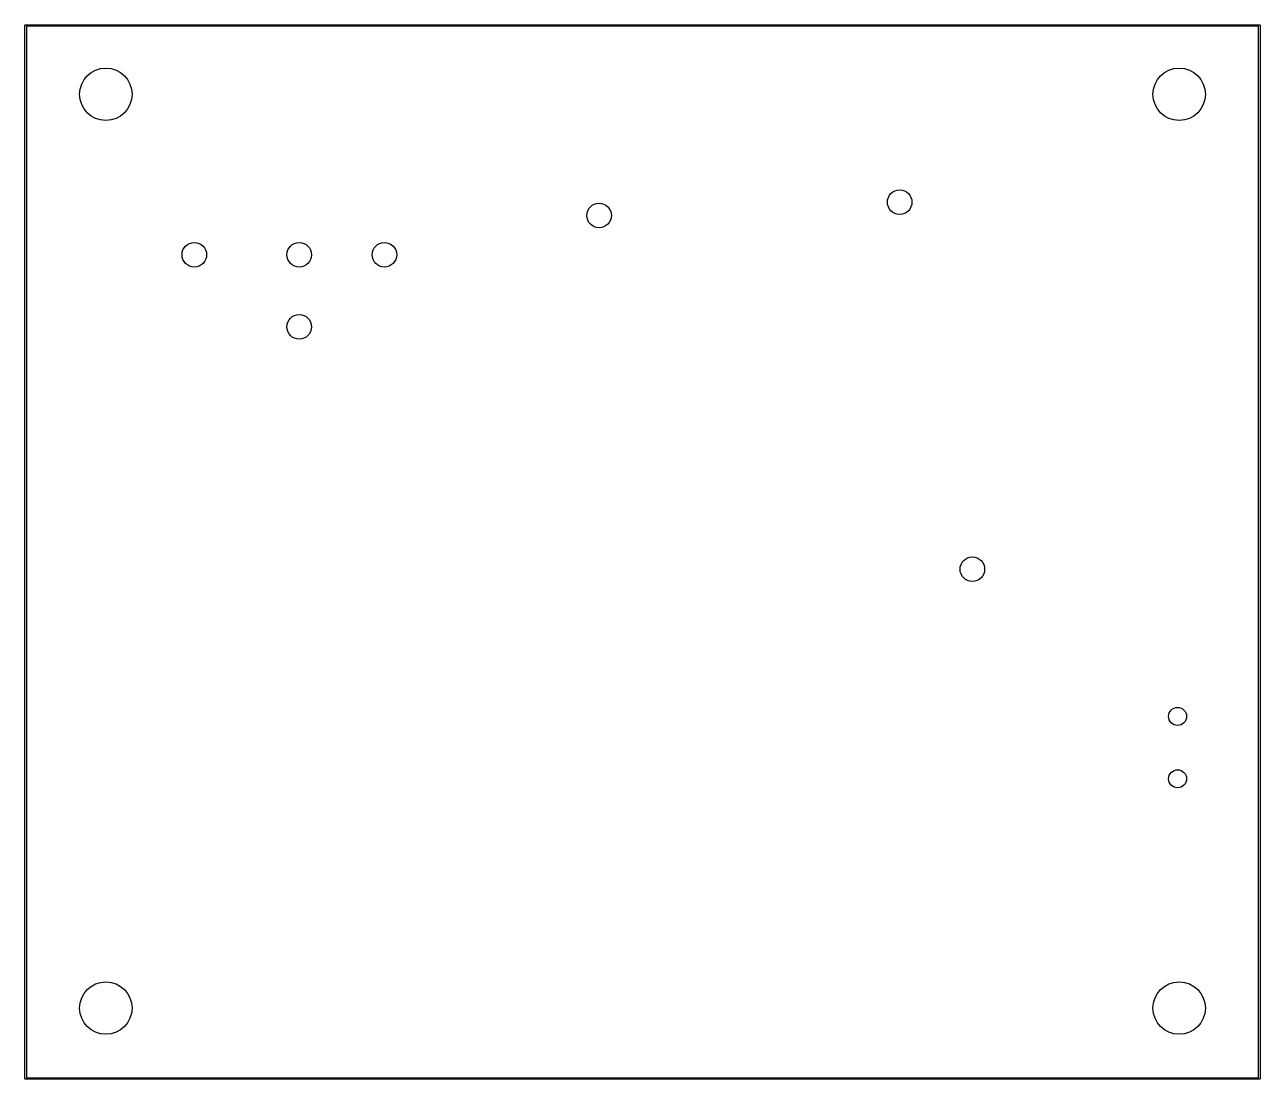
# Model space of a CAD drawing. Header units: millimetres. Extents: x 112.3 to 187.7, y -128.1 to -63.8.
import ezdxf

# ---------------------------------------------------------------- set-up
doc = ezdxf.new("R2010")
doc.units = ezdxf.units.MM
doc.layers.add('B.Silkscreen', color=31, linetype='CONTINUOUS', true_color=0xe8b2a7)

msp = doc.modelspace()

# ---------------------------------------------------------------- linework, layer by layer
at = {"layer": 'B.Silkscreen', "linetype": 'CONTINUOUS'}
for p, q in [((112.35, -63.8), (112.353806, -63.780866)), ((112.35, -128.099999), (112.35, -63.8)), ((112.353806, -63.780866), (112.380866, -63.753806)), ((112.380866, -63.753806), (112.4, -63.75)), ((112.4, -63.75), (187.699999, -63.75)), ((112.45, -63.85), (112.45, -128.049999)), ((187.649999, -63.85), (112.45, -63.85)), ((187.649999, -128.049999), (187.649999, -63.85)), ((187.699999, -63.75), (187.719133, -63.753806)), ((187.719133, -63.753806), (187.746193, -63.780866)), ((187.746193, -63.780866), (187.749999, -63.8)), ((187.749999, -63.8), (187.749999, -128.099999)), ((112.353806, -128.119133), (112.35, -128.099999)), ((112.380866, -128.146193), (112.353806, -128.119133)), ((112.4, -128.149999), (112.380866, -128.146193)), ((187.699999, -128.149999), (112.4, -128.149999)), ((112.45, -128.049999), (187.649999, -128.049999)), ((187.719133, -128.146193), (187.699999, -128.149999)), ((187.746193, -128.119133), (187.719133, -128.146193)), ((187.749999, -128.099999), (187.746193, -128.119133))]:
    msp.add_line(p, q, dxfattribs=at)
at = {"layer": 'B.Silkscreen'}
for centre, radius in [((117.3, -68), 1.6), ((117.3, -68), 1.6), ((117.3, -68), 1.599999), ((182.8, -68), 1.6), ((182.8, -68), 1.6), ((182.8, -68), 1.599999), ((165.743881, -74.586953), 0.75), ((165.743881, -74.586953), 0.75), ((165.743881, -74.586953), 0.75), ((147.4, -75.4), 0.75), ((147.4, -75.4), 0.75), ((147.4, -75.4), 0.75), ((122.7, -77.8), 0.75), ((122.7, -77.8), 0.75), ((122.7, -77.8), 0.75), ((129.1, -77.8), 0.75), ((129.1, -77.8), 0.75), ((129.1, -77.8), 0.75), ((134.3, -77.8), 0.75), ((134.3, -77.8), 0.75), ((134.3, -77.8), 0.75), ((129.1, -82.2), 0.75), ((129.1, -82.2), 0.75), ((129.1, -82.2), 0.75), ((170.18, -97), 0.75), ((170.18, -97), 0.75), ((170.18, -97), 0.75), ((182.7, -105.99), 0.55), ((182.7, -105.99), 0.55), ((182.7, -105.99), 0.55), ((182.7, -109.8), 0.55), ((182.7, -109.8), 0.55), ((182.7, -109.8), 0.55), ((117.3, -123.8), 1.6), ((117.3, -123.8), 1.6), ((117.3, -123.8), 1.599999), ((182.8, -123.8), 1.6), ((182.8, -123.8), 1.6), ((182.8, -123.8), 1.599999)]:
    msp.add_circle(centre, radius, dxfattribs=at)

doc.saveas('drawing.dxf')
